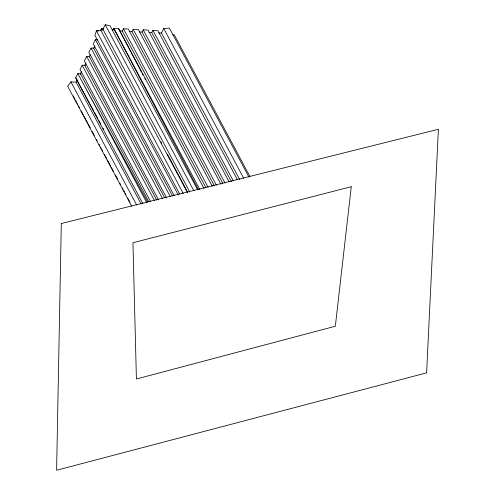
<?xml version="1.0" encoding="UTF-8"?>
<svg xmlns="http://www.w3.org/2000/svg" width="495" height="495" viewBox="0 0 495 495"><rect width="100%" height="100%" fill="white"/><g stroke="black" fill="none" stroke-linecap="round" stroke-linejoin="round"><path stroke-width="0.74" d="M142.919 203.748L75.667 77.795L77.833 73.6L80.438 73.736L148.778 201.731M156.76 200.141L84.781 65.328L82.182 65.198L80.011 69.399L150.53 201.477M164.538 197.561L89.286 56.628L86.687 56.498L84.354 60.996L158.518 199.881M172.52 195.971L93.629 48.232L91.031 48.095L88.859 52.297L166.654 197.994M97.979 39.829L95.38 39.699L93.202 43.894L174.271 195.717M100.763 30.158L101.543 28.654L103.517 28.759M102.521 29.997L105.237 24.75L110.051 25.771L197.66 189.851M141.162 204.002L76.088 82.133L77.331 79.732M80.438 73.736L81.366 71.936M84.781 65.328L86.025 62.933M89.286 56.628L90.22 54.834M93.629 48.232L94.873 45.831M80.493 74.176L81.551 72.128M85.091 65.29L85.796 63.923M93.939 48.188L94.644 46.821M199.9 189.628L113.745 28.271L112.575 30.523L113.745 28.271L118.59 28.524L204.027 188.521M205.889 187.617L122.277 31.03L123.447 28.778L128.298 29.032L212.281 186.299M222.75 183.2L142.046 32.057L143.21 29.805L148.067 30.059L229.129 181.882M231.369 181.665L151.755 32.565L152.918 30.313L157.775 30.566L237.383 179.666M239.617 179.444L161.463 33.066L163.789 28.568L169.377 28.091L248.991 177.191M214.143 185.402L131.986 31.532L133.161 29.285L138.359 29.558L220.881 184.103M76.088 82.133L70.89 81.867L67.691 86.322L131.713 206.217M102.23 30.127L102.91 29.248L189.789 191.967M102.91 29.248L100.708 30.084L187.506 192.642M100.986 30.603L96.414 30.814L94.953 35.362L179.654 193.99M119.505 30.882L122.277 31.03M129.22 31.389L131.986 31.532M139.274 31.915L142.046 32.057M148.983 32.416L151.755 32.565M158.691 32.924L161.463 33.066M98.691 30.938L96.414 30.814L183.292 193.533M172.811 34.792L174.296 34.873L249.913 176.48M147.621 202.01L77.839 73.594L146.904 202.956M75.661 77.802L93.753 111.09M94.489 112.452L97.812 118.565M98.555 119.926L100.77 124.004M102.985 128.075L103.721 129.436M163.789 28.568L243.763 178.349M152.918 30.313L233.256 180.774M143.21 29.805L225.002 182.995M133.161 29.285L216.408 185.192M123.447 28.778L208.147 187.407M105.237 24.75L193.935 190.872M101.543 28.654L102.001 29.514M95.38 39.699L178.262 194.925M91.031 48.095L170.28 196.515M86.687 56.498L162.663 198.786M82.182 65.198L154.52 200.685M70.89 81.867L136.688 205.091M73.223 95.968L75.042 99.371M75.772 100.733L76.496 102.094M77.226 103.461L77.95 104.822M78.68 106.184L79.404 107.545M81.223 110.948L83.401 115.032M84.131 116.393L87.405 122.519M88.129 123.88L90.313 127.97M92.126 131.373L94.31 135.457M96.488 139.541L97.218 140.902M99.037 144.305L99.761 145.666M100.491 147.034L101.215 148.395M101.945 149.756L102.669 151.117M104.488 154.52L106.666 158.604M107.396 159.965L110.67 166.091M111.394 167.458L113.578 171.542M115.391 174.945L117.575 179.029M119.759 183.113L120.483 184.474M122.302 187.877L123.026 189.245M123.756 190.606L124.48 191.967M125.21 193.328L125.934 194.69M127.753 198.093L129.938 202.177M160.918 141.836L161.642 143.203M167.44 154.124L187.716 192.357M118.596 28.524L141.558 72.245M142.275 73.606L142.993 74.974M144.787 78.389L145.499 79.757M113.739 28.271L198.396 189.48M61.3 223.523L56.603 470.25L426.603 372.853L438.397 129.282L61.3 223.523M351.271 186.714L335.332 326.23L136.41 378.991L132.951 242.729L351.271 186.714"/></g></svg>
